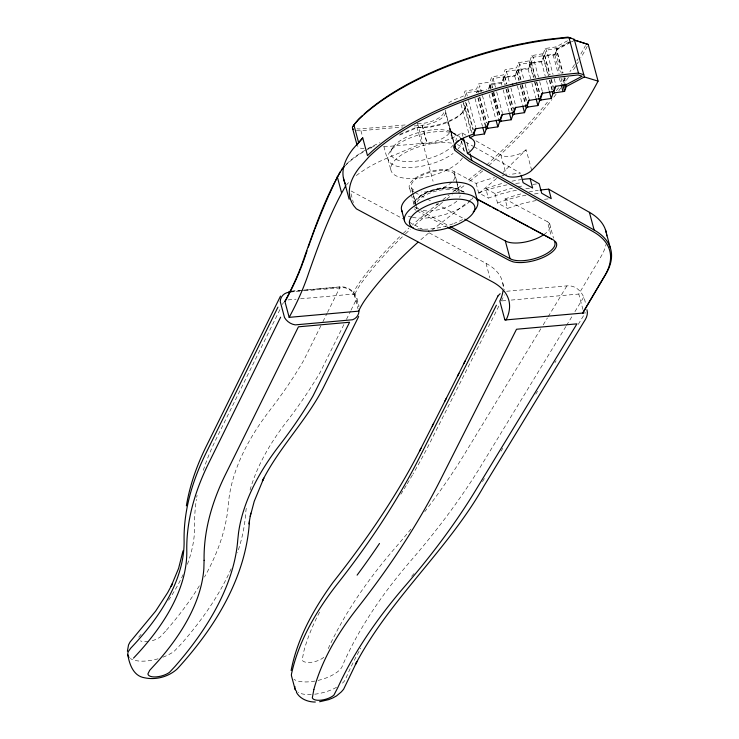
<?xml version="1.0" encoding="UTF-8"?>
<svg xmlns="http://www.w3.org/2000/svg" width="739" height="739" viewBox="0 0 739 739"><rect width="100%" height="100%" fill="white"/><g stroke="black" fill="none" stroke-linecap="round" stroke-linejoin="round"><path stroke-width="0.55" stroke-dasharray="3.69 2.77" d="M477.967 91.017L476.369 92.523L477.967 91.673L477.967 91.017L486.622 89.752M571.09 41.523L557.335 48.839L555.525 53.965L544.698 55.554L543.987 55.933L542.177 61.06L530.639 63.027L528.828 68.154L518.002 69.743L517.291 70.122L515.48 75.249L503.943 77.216L502.132 82.343L491.315 83.923L492.202 87.904M504.663 76.828L506.446 84.144M518.002 69.743L520.681 80.385M531.35 62.649L535.221 77.724M544.698 55.554L549.751 75.073M413.868 204.583C420.362 189.895 449.183 182.986 463.482 192.232M464.729 97.456L466.42 92.68L476.489 91.211L478.078 90.361L479.768 85.585L481.246 91.128M488.368 89.243L489.717 85.428L491.315 83.923M489.153 88.412L490.594 84.311M492.617 87.701L491.426 83.267L493.116 78.491L503.176 77.022L504.774 76.172L506.455 71.397L516.524 69.928L519.203 79.895M535.627 77.493L530.888 61.125L529.955 60.737L518.418 62.704L516.607 67.831L505.07 69.799L503.259 74.925L491.721 76.893L489.911 82.02L478.373 83.987L476.563 89.114L465.025 91.082L463.214 96.209L457.829 98.296A21.191 8.757 -15 0 0 448.028 103.377M529.955 60.737L531.766 55.61L543.304 53.642L544.237 54.039L550.158 74.833M543.304 53.642L545.114 48.515L555.931 46.926L568.005 40.516M279.905 309.613L216.028 439.252A786.702 324.994 -15 0 0 202.846 471.768M282.446 304.468L283.462 302.417M320.902 325.723L303.637 360.53A1042.581 430.698 -15 0 1 270.031 410.053A589.611 243.574 -15 0 0 229.127 497.245L228.305 504.654A673.756 278.335 -15 0 1 204.5 577.067M322.934 321.631L326.998 313.438M327.506 312.421L340.125 286.981L301.475 290.427M343.884 324.578L320.467 371.782A1057.814 436.989 -15 0 1 286.363 422.052A575.505 237.746 -15 0 0 249.449 492.285M346.425 319.451L350.498 311.239M351.007 310.214L356.872 298.399M501.393 300.967L504.469 294.806M498.834 306.094L429.525 443.585A1816.647 750.464 -15 0 1 412.953 474.087M580.882 53.993L585.473 45.615M566.822 286.03L547.996 317.013M582.951 309.558L578.794 294.048L600.918 256.692A142.581 58.898 -15 0 0 606.072 244.341M583.551 297.447L573.676 313.724M540.809 328.809L465.404 452.637A1459.848 603.07 -15 0 1 424.759 511.647M543.202 324.874L547.396 318.001M565.898 326.499L482.087 464.129A1473.575 608.742 -15 0 1 411.115 560.384A974.575 402.598 -15 0 0 344.734 660.546L341.714 667.474A26.549 10.965 -15 0 1 318.121 680.407M566.499 325.52L573.076 314.703M501.033 451.178L502.825 448.231M535.747 394.164L537.549 391.217M554.906 362.701L556.107 360.743M578.258 324.366L585.436 312.569M391.014 150.322L393.647 146.294M138.72 637.194L142.488 632.63M463.713 110.841L464.655 109.548M462.244 112.864L463.113 111.663M503.943 77.216L501.375 83.101L501.975 85.327M517.291 70.122L514.723 76.006L517.106 84.893M530.639 63.027L528.071 68.912L530.75 78.907M543.987 55.933L541.419 61.817L545.29 76.256M557.335 48.839L554.767 54.723L559.82 73.604M165.527 631.198L160.086 637.055A12.6 5.201 -15 0 1 151.624 640.824M531.692 170.376L526.15 149.694L503.13 172.344M502.132 82.343L501.375 83.101L491.315 84.579L489.717 85.428L490.613 88.754M515.48 75.249L514.723 76.006L504.654 77.484L503.065 78.334L504.848 84.994M528.828 68.154L528.071 68.912L518.002 70.39L516.413 71.24L519.083 81.225M542.177 61.06L541.419 61.817L531.35 63.295L529.752 64.145L533.327 77.466M555.525 53.965L554.767 54.723L544.698 56.201L543.1 57.051L548.162 75.923M481.375 169.684L466.217 181.674M486.53 165.102L513.365 139.791A792.679 327.46 -15 0 0 548.467 100.855M482.761 170.958L468.489 182.265M488.802 165.591L514.824 141.001A794.028 328.014 -15 0 0 551.978 99.516M496.534 178.487L477.255 194.754M428.537 233.108L423.955 237.007A563.358 232.73 -15 0 0 419.687 240.748M431.853 230.291L467.371 202.384M438.633 203.022L418.274 219.788A564.698 233.275 -15 0 0 412.325 225.035M442.532 202.329L419.678 221.053A563.358 232.73 -15 0 0 413.738 226.291M442.873 199.687L449.164 194.837M452.758 192.066L462.632 184.445M446.919 198.911L452.314 194.754M455.908 191.983L464.886 185.046M468.267 201.692L472.757 198.228M465.958 135.135L461.958 132.863L451.917 138.258A32.063 13.247 -15 0 1 421.599 143.578L387.005 158.146A84.366 34.853 -15 0 0 355.736 176.048M491.019 88.551L489.837 84.117L491.426 83.267M569.335 41.855L556.569 48.645L546.5 50.113L544.819 54.889L543.22 55.739L533.152 57.208L531.47 61.984L529.872 62.833L519.803 64.302L518.122 69.078L521.087 80.163M570.554 42.456L556.449 49.956L562.702 73.272M571.561 41.92L574.582 40.312M399.503 135.126L417.323 127.625A32.063 13.247 -15 0 0 447.64 122.305L454.707 118.84A29.569 12.212 -15 0 0 463.704 103.645M399.947 134.249L416.907 127.108L418.588 127.21A33.421 13.801 -15 0 0 447.862 121.529L455.233 117.907A30.918 12.766 -15 0 0 465.588 103.672M477.967 91.673L483.555 90.851M405.175 124.956L359.56 128.965A11.039 4.554 -15 0 1 356.992 128.789M417.618 123.838L425.045 123.062A17.33 7.159 -15 0 0 443.834 112.079L443.788 110.859M356.438 130.581A12.378 5.118 -15 0 0 360.937 130.711L402.838 126.969M414.163 125.953L422.311 125.233A18.678 7.713 -15 0 0 445.405 111.737L453.718 142.766M367.957 148.234L373.62 147.726M383.809 146.821L427.068 142.96A18.678 7.713 -15 0 0 450.153 129.464L449.922 127.847M291.48 291.184L302.842 290.178M303.978 290.076L340.309 286.824C347.598 286.307 354.886 291.166 356.909 298.242L359.062 306.279M291.249 291.342L300.339 290.529M289.743 292.09L299.932 291.184M304.459 290.778L343.986 287.656A12.988 10.9 30.6 0 1 352.762 292.321L355.949 297.965L358.304 306.75M288.09 299.905L296.034 299.193M300.579 298.787L354.018 294.02M506.612 291.268L567.044 285.873C577.556 284.903 584.845 294.843 585.537 304.496M502.114 300.893L506.695 300.477M511.268 300.071L578.794 294.048M450.06 131.394L454.393 133.583M545.114 48.515L546.5 50.113L553.031 74.491M531.766 55.61L533.152 57.208L538.5 77.161M518.418 62.704L519.803 64.302L523.96 79.821M412.907 194.191L412.011 190.865A24.636 10.18 -15 0 1 421.673 174.552A24.636 10.18 -15 0 1 454.125 171.651L476.128 183.457A70.196 28.997 -15 0 1 494.483 177.637M516.404 190.265A70.695 29.2 -15 0 0 488.368 198.126L485.837 188.667L494.991 193.581A69.752 28.812 -15 0 1 512.376 188.168M536.172 200.574A69.752 28.812 -15 0 0 507.554 208.416L505.014 198.957L547.423 221.709L551.285 236.11M476.128 183.457L478.66 192.916L488.368 198.126M494.991 193.581L497.523 203.031L507.554 208.416M464.351 192.195L456.48 188.556A25.994 10.734 -15 0 0 430.153 191.447A25.994 10.734 -15 0 0 413.046 204.417M411.263 194.348L413.886 203.955A24.636 10.18 -15 0 1 432.269 190.025A24.636 10.18 -15 0 1 458.873 189.387L463.944 192.103M412.011 190.865L414.043 191.955M415.05 192.5L426.209 198.486M427.225 199.031L432.297 201.747M436.352 203.927L463.732 218.615M414.533 206.532A24.636 10.18 -15 0 0 416.759 208.601L419.807 210.227M420.824 210.772L449.22 226.005M416.916 210.827L446.347 226.624M351.108 190.976L402.838 218.735M408.926 221.996L424.14 230.162M429.211 232.877L486.013 263.352A131.57 54.353 -15 0 1 503.157 289.041M475.944 140.807L500.922 154.996A14.586 6.023 -15 0 0 513.374 155.753A14.586 6.023 -15 0 0 526.15 149.694M465.524 141.925L472.978 146.165M473.976 146.728L520.57 173.194A70.196 28.997 -15 0 0 509.541 174.524M450.153 129.464L450.892 130.914L459.704 137.657M414.348 208.851L415.9 210.282M416.907 127.108L421.599 143.578M555.931 46.926L563.1 73.022M542.583 54.021L548.569 75.683M529.235 61.115L533.734 77.235M489.837 84.117L491.223 88.44M492.608 92.772L499.887 115.478M564.282 77.456L566.065 84.107M563.885 77.715L565.677 84.375M555.654 52.201L561.307 73.3M562.795 78.851L563.986 83.295M561.012 78.048L562.499 83.599M553.169 54.963L558.231 73.835M559.423 78.279L560.91 83.83M554.222 78.925L556.005 85.576M551.349 79.267L553.428 87.026M550.943 79.516L553.326 88.403M549.751 80.117L552.421 90.093M549.354 80.366L552.033 90.361M546.472 80.699L549.151 90.694M539.682 81.586L542.361 91.562M536.81 81.927L540.08 94.121M536.412 82.168L539.682 94.38M534.925 81.669L539.082 97.188M534.519 81.909L538.685 97.456M531.941 83.35L535.803 97.788M525.152 84.255L529.013 98.656M522.279 84.588L526.436 100.107M521.873 84.819L526.63 102.592M520.681 85.438L525.734 104.282M520.274 85.669L525.337 104.55M517.402 86.001L522.464 104.883M549.659 223.769L553.52 238.18M506.455 71.397L509.725 83.59M510.917 88.024L515.961 106.859M504.774 76.172L506.852 83.932M508.044 88.366L513.679 109.418M507.628 88.588L512.986 108.568M503.176 77.022L505.254 84.773M506.446 89.207L512.386 111.377M506.039 89.437L511.693 110.527M503.167 89.77L509.116 111.977M493.116 78.491L495.49 87.359M496.673 91.793L502.317 112.845M493.8 92.135L499.74 114.296M493.393 92.347L499.638 115.663M492.211 92.975L498.742 117.362M491.795 93.197L498.64 118.739M489.218 94.638L495.767 119.071M500.922 154.996L506.464 175.688M482.438 95.562L488.969 119.94M478.078 90.361L478.678 92.578M479.86 97.012L486.687 122.498M479.454 97.225L486.299 122.757M478.272 97.862L485.689 125.565M477.856 98.075L485.292 125.833M474.983 98.398L482.419 126.166M466.42 92.68L467.307 96.005M468.498 100.439L475.62 127.034M466.217 102.998L473.348 129.593M465.505 102.093L472.951 129.852M464.609 105.224L472.045 132.983M463.104 102.121L471.417 133.149M461.081 104.448L469.117 134.433M467.03 142.784L469.108 150.544M502.751 282.982L504.534 289.633M461.958 132.863L463.131 137.223M464.12 150.913L461.164 139.883A37.846 15.639 -15 0 0 411.494 137.38A37.846 15.639 -15 0 0 394.746 165.508A37.846 15.639 -15 0 0 453.081 153.453M450.892 130.914L454.162 143.098M445.174 110.12L454.67 145.574M486.013 263.352L489.874 277.753M447.64 122.305L451.917 138.258M454.125 171.651L456.499 180.519M456.794 181.628L458.873 189.387M454.448 174.339L456.831 183.235M457.136 184.353L459.224 192.14M422.311 125.233L427.068 142.96M422.089 125.251L426.846 142.978M417.535 123.302L433.072 181.258M411.688 188.186L413.471 194.865M413.775 195.974L416.454 205.987M413.203 195.299L415.872 205.276M416.168 206.384L416.759 208.601M409.785 188.805L410.967 193.239M387.975 159.208L390.931 170.238M383.874 146.442L387.005 158.146M360.937 130.711L362.424 136.253M350.988 193.757L353.362 202.625M354.064 294.085L358.064 309.031M342.425 683.15A26.549 10.965 -15 0 0 345.095 680.083L348.106 673.155A974.575 402.598 -15 0 1 360.808 648.186M336.578 687.279A26.549 10.965 -15 0 1 312.227 694.448M311.239 694.512A26.549 10.965 -15 0 1 298.066 692.397M411.623 576.346A974.575 402.598 -15 0 1 414.496 572.993M323.784 657.276A12.11 4.997 -15 0 1 311.396 662.292A12.11 4.997 -15 0 1 302.177 660.019L303.72 651.724A644.639 266.299 -15 0 1 320.809 609.897M328.218 648.602A988.625 408.408 -15 0 1 395.069 548.024A1459.848 603.07 -15 0 0 412.186 527.581M314.98 681.062A26.549 10.965 -15 0 1 293.965 679.335M484.387 478.512A1473.575 608.742 -15 0 1 481.089 483.814M412.399 475.048A1816.647 750.464 -15 0 1 406.736 484.636M406.164 485.597A1816.647 750.464 -15 0 1 400.861 494.234M497.523 203.031A69.752 28.812 -15 0 1 526.14 195.198M534.482 193.932A69.752 28.812 -15 0 1 540.809 193.285M544.504 199.308A69.752 28.812 -15 0 1 548.144 198.902M525.808 188.778A70.695 29.2 -15 0 1 529.503 188.353M478.66 192.916A70.196 28.997 -15 0 1 507.388 184.796M515.794 183.438A70.196 28.997 -15 0 1 521.3 182.81M502.021 175.9A70.196 28.997 -15 0 1 503.915 175.522M517.993 186.856A69.752 28.812 -15 0 1 523.609 185.738M532.856 184.362A69.752 28.812 -15 0 1 538.278 183.826M505.014 198.957A69.752 28.812 -15 0 1 523.332 193.313M528.958 192.029A69.752 28.812 -15 0 1 538.288 190.357M485.837 188.667A70.695 29.2 -15 0 1 504.377 182.893M511.97 181.184A70.695 29.2 -15 0 1 521.401 179.568M547.423 221.709A24.636 10.18 -15 0 1 543.71 234.725M364.068 148.521A12.378 5.118 -15 0 1 357.593 146.553M346.342 185.119A84.366 34.853 -15 0 1 348.54 182.635M587.237 46.4A794.028 328.014 -15 0 1 580.771 57.956M578.452 61.827A794.028 328.014 -15 0 1 577.27 63.757M575.496 66.584A794.028 328.014 -15 0 1 572.051 71.923M568.448 77.272A794.028 328.014 -15 0 1 564.069 83.525M560.809 87.996A794.028 328.014 -15 0 1 558.804 90.685M556.079 94.269A794.028 328.014 -15 0 1 553.289 97.862M402.385 236.794A563.358 232.73 -15 0 0 362.212 281.938A184.713 76.302 -15 0 0 354.36 295.203L352.789 294.131A185.701 76.717 -15 0 1 360.678 280.82A564.698 233.275 -15 0 1 401.739 234.817M405.554 233.792A563.358 232.73 -15 0 1 410.422 229.284M457.349 144.613A37.846 15.639 -15 0 1 464.295 152.973M462.466 157.924A37.846 15.639 -15 0 1 410.912 178.579A37.846 15.639 -15 0 1 397.582 157.804A37.846 15.639 -15 0 1 453.155 143.412M461.33 140.89A37.846 15.639 -15 0 1 458.125 148.77M453.376 144.918A33.689 13.912 -15 0 1 398.737 160.4A33.689 13.912 -15 0 1 414.588 133.787A33.689 13.912 -15 0 1 455.834 140.798M413.738 190.08A22.623 9.348 -15 0 1 432.241 171.836A22.623 9.348 -15 0 1 453.136 180.778M451.797 182.182A22.623 9.348 -15 0 1 421.553 191.983M460.111 195.613A22.623 9.348 -15 0 1 459.667 197.378M456.859 201.1A22.623 9.348 -15 0 1 422.172 210.292M418.801 208.989A22.623 9.348 -15 0 1 416.75 207.096M417.064 202.052A22.623 9.348 -15 0 1 438.744 190.431A22.623 9.348 -15 0 1 459.519 193.248M162.913 657.183A27.057 11.177 -15 0 0 174.265 651.225L181.591 643.54A687.464 283.998 -15 0 0 231.603 567.7M158.063 658.791A27.057 11.177 -15 0 1 130.369 658.495M246.253 508.247A575.505 237.746 -15 0 0 245.588 514.52A687.464 283.998 -15 0 1 237.395 552.855M187.392 564.328A489.541 202.237 -15 0 0 194.394 533.558L194.643 525.059A786.702 324.994 -15 0 1 196.398 499.296M183.133 574.572A489.541 202.237 -15 0 1 167.845 601.278M148.373 641.461A12.6 5.201 -15 0 1 140.456 640.879M199.354 585.833A673.756 278.335 -15 0 1 165.536 631.198M196.722 497.282A786.702 324.994 -15 0 1 197.064 495.269M344.901 166.016A84.366 34.853 -15 0 1 364.65 151.135M365.528 150.636A84.366 34.853 -15 0 1 376.705 144.853M346.369 164.197A83.045 34.308 -15 0 1 366.027 149.712M367.773 148.733A83.045 34.308 -15 0 1 379.975 142.692M578.055 58.815A792.679 327.46 -15 0 1 576.891 60.746M574.499 64.616A792.679 327.46 -15 0 1 569.908 71.72M565.677 77.955A792.679 327.46 -15 0 1 561.234 84.2M558.61 87.775A792.679 327.46 -15 0 1 555.922 91.35M403.318 233.302A564.698 233.275 -15 0 1 409 228.037M462.614 219.529A37.846 15.639 -15 0 1 454.162 223.372M453.164 223.751A37.846 15.639 -15 0 1 417.858 228.776M473.08 197.525A37.846 15.639 -15 0 1 471.694 199.401M470.253 200.962A37.846 15.639 -15 0 1 412.51 217.34M411.374 217.09A37.846 15.639 -15 0 1 408.307 216.139"/><path stroke-width="1.11" d="M249.496 520.598C246.346 577.27 214.8 627.882 177.415 668.73C168.889 676.73 155.883 680.296 144.484 677.765C133.417 676.056 129.353 664.259 127.792 654.643M127.394 651.262L128.521 644.944L130.009 642.062L155.606 611.162L167.67 592.641L172.575 583.477L171.125 586.332L178.598 568.365L182.995 550.869M248.923 523.905L250.78 513.18M291.129 670.504C297.355 638.145 313.881 608.696 333.077 582.304C366.193 540.32 396.732 496.072 420.971 448.314M186.376 505.836C189.775 485.32 196.823 465.542 205.969 446.919L280.524 296.08M250.216 516.459L254.225 501.338L263.805 478.124L262.354 480.978C278.945 447.788 305.937 421.239 323.045 388.308L358.664 316.504M307.018 250.854L305.419 255.592A885.073 365.629 -15 0 1 304.486 258.336M308.329 247.057L309.992 242.309M474.235 132.918L475.916 128.143M588.244 44.479L574.037 39.961L588.244 44.479L598.063 81.124A794.028 328.014 -15 0 1 535.101 166.857L531.692 170.376A14.586 6.023 -15 0 1 518.917 176.436A14.586 6.023 -15 0 1 506.464 175.688L467.501 153.555A29.569 12.212 -15 0 0 470.004 137.759L474.438 135.403L484.507 133.935L486.188 129.159L485.597 126.942M487.583 125.824L488.932 122M486.188 129.159L487.786 128.309L497.846 126.84L499.536 122.064L498.936 119.847M500.931 118.73L502.612 113.954M499.536 122.064L501.125 121.214L511.194 119.746L512.884 114.97L512.284 112.753M514.279 111.635L515.619 107.811M512.884 114.97L514.473 114.12L524.542 112.651L526.223 107.876L525.632 105.659M527.618 104.541L529.309 99.765M526.223 107.876L527.822 107.035L537.89 105.557L539.572 100.781L538.98 98.564M540.966 97.446L542.657 92.671M539.572 100.781L541.17 99.941L551.239 98.463L552.92 93.687L552.329 91.47M554.315 90.352L555.663 86.528M552.92 93.687L554.518 92.846L564.587 91.368L566.268 86.592L565.677 84.375M310.334 241.357L312.07 236.609M312.412 235.658L314.565 229.94M314.925 228.988L320.209 215.603M320.606 214.652L325.437 203.142M325.844 202.181L328.375 196.408M328.8 195.447L334.961 181.96M343.635 167.134A83.045 34.308 -15 0 0 342.286 168.76C325.723 196.131 315.211 226.919 304.44 256.969A883.585 365.011 -15 0 1 284.884 301.401L289.161 317.354L358.637 311.156A184.713 76.302 -15 0 1 366.489 297.9A563.358 232.73 -15 0 1 418.006 242.244M335.423 180.99L339.977 171.993M345.676 185.942C329.88 213.192 319.202 243.27 308.717 272.922A883.585 365.011 -15 0 1 289.161 317.354M277.947 307.128L205.848 453.432A800.383 330.638 -15 0 0 184.094 540.671A475.214 196.315 -15 0 1 130.821 648.075L128.374 651.465A27.057 11.177 -15 0 0 129.066 657.368M280.635 317.179L208.537 463.482A800.383 330.638 -15 0 0 186.782 550.721A475.214 196.315 -15 0 1 133.51 658.116M353.815 124.771L353.575 125.251A11.039 4.554 -15 0 0 353.427 125.963M457.496 376.169L498.058 295.822M444.887 401.157L458.937 373.315M432.232 426.154L446.328 398.312M463.778 363.68L465.228 360.826M419.521 451.159L433.673 423.308M496.405 305.225L419.401 457.663A1802.957 744.81 -15 0 1 337.538 583.708A658.698 272.109 -15 0 0 291.526 673.857A26.549 10.965 -15 0 0 291.674 676.564L295.046 689.173M504.571 318.823A1.349 1.127 30.6 0 0 506.15 319.895A132.955 54.926 -15 0 0 492.229 281.725L356.364 208.851L354.055 206.098A134.572 55.591 -15 0 1 359.403 167.633L368.946 156.825A184.482 76.209 -15 0 1 556.966 77.299L578.074 74.953L582.166 76.2L566.065 84.754L555.248 86.334L553.437 91.47L541.899 93.428L540.089 98.564L528.551 100.522L526.741 105.659L515.203 107.617L513.393 112.753L501.855 114.711L500.044 119.847L488.507 121.806L486.696 126.942L475.168 128.9L473.357 134.036L467.963 136.124A21.191 8.757 -15 0 0 453.681 147.006L454.707 150.276L469.441 161.361L593.306 231.732A141.269 58.363 -15 0 1 604.733 275.721L582.609 313.068A1.339 1.127 30.6 0 0 583.542 311.775L605.666 274.418A142.581 58.898 -15 0 0 594.138 230.032L589.389 212.296L548.707 189.184L545.613 189.452A69.752 28.812 -15 0 0 540.135 190.089M284.884 301.401L285.827 300.108A885.073 365.629 -15 0 0 289.309 293.531M354.748 123.736L358.812 118.997A184.482 76.209 -15 0 1 362.6 115.404M353.418 129.417A12.378 5.118 -15 0 1 352.595 126.618L357.99 120.152A185.84 76.773 -15 0 1 568.984 37.643L574.249 39.241L584.401 76.958L598.063 81.124M357.186 145.149A12.378 5.118 -15 0 1 357.353 144.354L362.738 137.888L367.486 155.615A185.84 76.773 -15 0 1 578.489 73.096L583.755 74.704M362.738 137.888L353.14 148.761A135.93 56.155 -15 0 0 345.307 183.614M500.155 293.706L497.929 295.96M566.268 86.592L584.401 76.958M289.743 292.09L286.64 292.783A12.979 10.891 30.6 0 0 280.257 301.614L284.533 317.567A12.979 10.891 30.6 0 0 295.24 324.883L352.595 319.756A12.988 10.891 30.6 0 0 358.988 310.925M319.627 701.745L328.679 699.621L332.883 697.921L336.531 695.916L341.335 691.87L343.589 689.275L356.854 661.701L355.413 664.537C389.712 599.052 447.622 550.222 483.962 485.985L583.921 321.825C586.387 318.315 588.299 314.093 586.942 309.743M546.823 39.472L567.94 37.126L571.007 38.059M548.707 189.184L551.239 198.643L541.696 193.221L539.165 183.762L530.112 178.616L526.962 178.893A70.695 29.2 -15 0 0 523.267 179.318M288.977 291.545L291.249 291.342M315.313 702.05C307.923 702.032 300.117 699.048 296.394 692.304M476.526 198.726L553.677 240.11L556.005 242.272A25.994 10.734 -15 0 1 543.461 257.301A25.994 10.734 -15 0 1 513.088 261.846L509.282 260.387L447.363 227.169M478.142 199.724L490.317 206.255M492.34 207.336L498.428 210.606M500.451 211.696L509.587 216.592M511.61 217.672L528.847 226.928M530.879 228.009L552.181 239.436M464.748 219.16L505.31 240.923A24.636 10.18 -15 0 0 542.823 235.307M450.227 226.55L510.067 258.65A24.636 10.18 -15 0 0 539.664 256.95A24.636 10.18 -15 0 0 554.407 241.505M594.138 230.032L470.272 159.652L455.649 148.641L454.309 144.983M460.591 138.332L464.11 141.029M349.159 199.244L343.459 178.247M568.984 37.643L578.489 73.096M605.398 229.552L610.146 247.279M564.282 84.403L565.474 88.846M562.795 84.708L564.587 91.368M561.206 84.939L562.989 91.599M553.917 90.62L554.518 92.846M549.456 91.802L551.239 98.463M540.578 97.714L541.17 99.941M536.108 98.897L537.89 105.557M583.542 311.775L583.856 312.957L504.894 320.005L499.823 301.096A131.57 54.353 -15 0 0 502.991 290.833M527.23 104.809L527.822 107.035M522.759 105.991L524.542 112.651M513.882 111.903L514.473 114.12M530.112 178.616L532.643 188.075L523.101 182.653L521.134 175.3M509.411 113.085L511.194 119.746M500.534 118.997L501.125 121.214M496.063 120.18L497.846 126.84M487.186 126.092L487.786 128.309M482.715 127.274L484.507 133.935M505.31 240.923L510.067 258.65M473.838 133.186L474.438 135.403M469.413 135.542L470.004 137.759M470.004 153.86L471.787 160.511M463.418 138.313L467.501 153.555M477.68 201.544L474.724 190.505A37.846 15.639 -15 0 0 432.019 185.655A37.846 15.639 -15 0 0 402.339 211.742M454.753 145.315L455.649 148.641M401.545 209.839L404.501 220.869M353.889 124.928L358.637 142.664M352.512 128.152L356.965 144.779M337.224 176.529L341.501 192.482M512.524 84.117L512.69 84.782M454.67 145.574L454.91 147.19M296.699 691.455A26.549 10.965 -15 0 1 294.907 686.466M379.495 543.47A1802.957 744.81 -15 0 1 357.103 575.145M364.179 113.972A184.482 76.209 -15 0 1 523.785 43.352M524.884 43.139A184.482 76.209 -15 0 1 545.742 39.629M455.39 143.809A19.824 8.184 -15 0 1 458.115 140.761M606.47 233.69A142.581 58.898 -15 0 1 606.737 235.833M589.389 212.296A142.581 58.898 -15 0 1 606.266 232.637M341.4 169.988A84.366 34.853 -15 0 1 344.263 166.672M304.172 259.25A885.073 365.629 -15 0 1 302.851 262.918M302.51 263.832A885.073 365.629 -15 0 1 301.466 266.594M301.106 267.509A885.073 365.629 -15 0 1 300.006 270.28M299.628 271.204A885.073 365.629 -15 0 1 298.482 273.975M298.085 274.899A885.073 365.629 -15 0 1 289.79 292.589M413.249 227.834A37.846 15.639 -15 0 1 413.979 206.283A37.846 15.639 -15 0 1 462.632 193.433A37.846 15.639 -15 0 1 473.209 212.001M204.093 560.319L203.844 568.818A489.541 202.237 -15 0 1 157.961 661.303L149.675 670.356L147.902 673.903A12.6 5.201 -15 0 0 156.252 676.887A12.6 5.201 -15 0 0 169.536 672.314L174.977 666.467A673.756 278.335 -15 0 0 237.764 539.913L238.568 532.514A589.611 243.574 -15 0 1 279.481 445.312A1042.581 430.698 -15 0 0 313.087 395.799L349.575 322.241L298.427 326.814L225.469 474.512A786.702 324.994 -15 0 0 204.093 560.319M313.853 689.542L312.311 697.847A12.11 4.997 -15 0 0 321.53 700.119A12.11 4.997 -15 0 0 333.917 695.094L337.889 687.436A988.625 408.408 -15 0 1 405.203 585.851A1459.848 603.07 -15 0 0 475.546 490.465L576.956 323.848L516.515 329.243L439.659 481.412A1816.647 750.464 -15 0 1 357.205 608.382A644.639 266.299 -15 0 0 313.844 689.542M428.74 231.15A33.689 13.912 -15 0 0 474.715 206.541A33.689 13.912 -15 0 0 422.994 207.742A33.689 13.912 -15 0 0 428.74 231.15"/></g></svg>
